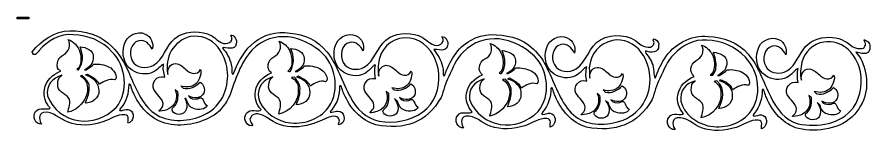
# Model space of a CAD drawing. Header units: centimetres. Extents: x -14.2 to 14.3, y 1 to 4.9.
import ezdxf

# ---------------------------------------------------------------- set-up
doc = ezdxf.new("R2010")
doc.units = ezdxf.units.CM
doc.header["$MEASUREMENT"] = 0
doc.header["$XCLIPFRAME"] = 0
doc.layers.add('Layer 1', color=7, linetype='Continuous')
picture_1 = doc.add_image_def('image1.jpg', size_in_pixel=(2057, 309))

msp = doc.modelspace()

# ---------------------------------------------------------------- linework, layer by layer
at = {"layer": 'Layer 1', "color": 7}
msp.add_open_spline([(-12.41621, 4.42621), (-12.91507, 4.4183), (-13.36532, 4.10496), (-13.66503, 3.72299), (-13.66503, 3.72299), (-13.61822, 3.54568), (-13.51167, 3.65125), (-13.44032, 3.76664), (-13.44032, 3.76664), (-13.15808, 4.09076), (-12.74209, 4.34076), (-12.2982, 4.29204), (-12.2982, 4.29204), (-11.81612, 4.28168), (-11.33288, 4.08688), (-11.00896, 3.7238), (-11.00896, 3.7238), (-10.53824, 3.24421), (-10.43121, 2.39464), (-10.86993, 1.86067), (-10.86993, 1.86067), (-11.57652, 1.13873), (-12.7823, 1.29193), (-13.15823, 2.25431), (-13.15823, 2.25431), (-13.20873, 2.59958), (-12.99403, 2.86034), (-12.67952, 2.93733), (-12.67952, 2.93733), (-12.78165, 2.87462), (-12.82209, 2.76634), (-12.81228, 2.63745), (-12.81228, 2.63745), (-12.84121, 2.39686), (-12.57055, 2.33921), (-12.45258, 2.18722), (-12.45258, 2.18722), (-12.36406, 2.03495), (-12.45689, 1.83794), (-12.47845, 1.70144), (-12.47845, 1.70144), (-11.95444, 1.8054), (-11.53737, 2.56819), (-12.0549, 2.92116), (-12.0549, 2.92116), (-12.03698, 2.92292), (-12.01876, 2.92503), (-12.00074, 2.92763), (-12.00074, 2.92763), (-11.88361, 2.83007), (-11.72626, 2.65818), (-11.77038, 2.49195), (-11.77038, 2.49195), (-11.75773, 2.32363), (-11.8569, 2.14218), (-11.89001, 2.00697), (-11.89001, 2.00697), (-11.67389, 2.01689), (-11.42796, 2.17553), (-11.44383, 2.41678), (-11.44383, 2.41678), (-11.44365, 2.67291), (-11.64011, 2.88768), (-11.88758, 2.94864), (-11.88758, 2.94864), (-11.86711, 2.95336), (-11.84712, 2.95866), (-11.82777, 2.964), (-11.82777, 2.964), (-11.68484, 2.88468), (-11.49481, 2.79777), (-11.42362, 2.63745), (-11.42362, 2.63745), (-11.27724, 2.739), (-11.09997, 2.83772), (-10.91601, 2.78213), (-10.91601, 2.78213), (-10.78177, 2.8712), (-10.96152, 3.15983), (-11.10353, 3.21215), (-11.10353, 3.21215), (-11.25906, 3.29354), (-11.43856, 3.3269), (-11.61276, 3.30591), (-11.61276, 3.30591), (-11.6786, 3.23877), (-11.77427, 3.17575), (-11.86576, 3.11758), (-11.86576, 3.11758), (-11.88367, 3.11806), (-11.90293, 3.11876), (-11.92153, 3.11919), (-11.92153, 3.11919), (-11.75335, 3.20697), (-11.60892, 3.36927), (-11.62893, 3.55406), (-11.62893, 3.55406), (-11.62781, 3.77905), (-11.87557, 3.8742), (-12.06298, 3.89274), (-12.06298, 3.89274), (-11.97808, 3.60096), (-11.93327, 3.36783), (-12.12765, 3.12566), (-12.12765, 3.12566), (-12.14373, 3.12649), (-12.15986, 3.12782), (-12.17534, 3.12889), (-12.17534, 3.12889), (-11.99079, 3.26493), (-12.03781, 3.52979), (-12.0743, 3.72299), (-12.0743, 3.72299), (-12.13422, 3.90809), (-12.27647, 4.06924), (-12.46309, 4.13199), (-12.46309, 4.13199), (-12.36915, 3.95387), (-12.43454, 3.71647), (-12.62879, 3.62681), (-12.62879, 3.62681), (-12.8088, 3.54371), (-12.95203, 3.16577), (-12.71347, 3.08363), (-12.71347, 3.08363), (-12.99358, 2.96569), (-13.19761, 2.77513), (-13.26007, 2.46447), (-13.26007, 2.46447), (-13.29971, 2.24435), (-13.22494, 2.00728), (-13.0677, 1.84855), (-13.0677, 1.84855), (-13.12646, 1.75106), (-13.44998, 1.90233), (-13.55268, 1.72649), (-13.55268, 1.72649), (-13.68526, 1.56868), (-13.56565, 1.28696), (-13.34656, 1.30456), (-13.34656, 1.30456), (-13.43117, 1.38898), (-13.48848, 1.65939), (-13.28594, 1.69901), (-13.28594, 1.69901), (-12.96845, 1.74284), (-12.74864, 1.46534), (-12.47117, 1.36761), (-12.47117, 1.36761), (-12.10246, 1.22943), (-11.68351, 1.25694), (-11.3145, 1.38054), (-11.3145, 1.38054), (-11.06561, 1.45074), (-10.84696, 1.64728), (-10.57733, 1.62222), (-10.57733, 1.62222), (-10.40032, 1.61749), (-10.48585, 1.38572), (-10.47225, 1.33608), (-10.47225, 1.33608), (-10.27604, 1.37934), (-10.23562, 1.69847), (-10.41809, 1.78065), (-10.41809, 1.78065), (-10.51604, 1.85475), (-10.8783, 1.64848), (-10.71312, 1.84612), (-10.71312, 1.84612), (-10.52953, 2.06087), (-10.44462, 2.34536), (-10.44962, 2.62532), (-10.44962, 2.62532), (-10.38716, 2.74713), (-10.35225, 2.43244), (-10.30331, 2.3796), (-10.30331, 2.3796), (-10.11131, 1.90814), (-9.74251, 1.48142), (-9.23959, 1.33851), (-9.23959, 1.33851), (-8.68693, 1.18884), (-8.08069, 1.31559), (-7.59713, 1.6101), (-7.59713, 1.6101), (-7.36385, 1.76755), (-7.20769, 2.01571), (-7.0782, 2.25997), (-7.0782, 2.25997), (-6.89544, 2.79322), (-6.7192, 3.35967), (-6.33456, 3.78523), (-6.33456, 3.78523), (-5.63161, 4.49157), (-4.63156, 4.28603), (-3.95978, 3.64944), (-3.95978, 3.64944), (-3.49696, 3.16292), (-3.4016, 2.31062), (-3.85228, 1.7855), (-3.85228, 1.7855), (-4.18411, 1.40419), (-4.742, 1.27246), (-5.22477, 1.37731), (-5.22477, 1.37731), (-5.62977, 1.48162), (-6.02579, 1.77309), (-6.12441, 2.19692), (-6.12441, 2.19692), (-6.17449, 2.54149), (-5.95929, 2.80443), (-5.64489, 2.88155), (-5.64489, 2.88155), (-5.73618, 2.82668), (-5.77136, 2.7348), (-5.77603, 2.62128), (-5.77603, 2.62128), (-5.82776, 2.38116), (-5.58504, 2.28489), (-5.43978, 2.15893), (-5.43978, 2.15893), (-5.31872, 2.00924), (-5.42112, 1.78816), (-5.44463, 1.64405), (-5.44463, 1.64405), (-5.0677, 1.71284), (-4.75898, 2.07749), (-4.79314, 2.4669), (-4.79314, 2.4669), (-4.77721, 2.64549), (-4.88055, 2.78484), (-5.0235, 2.86377), (-5.0235, 2.86377), (-4.99033, 2.86697), (-4.9572, 2.87239), (-4.92408, 2.87832), (-4.92408, 2.87832), (-4.83608, 2.77605), (-4.69937, 2.60546), (-4.73737, 2.43456), (-4.73737, 2.43456), (-4.72468, 2.26647), (-4.82172, 2.08487), (-4.85618, 1.95039), (-4.85618, 1.95039), (-4.64058, 1.96068), (-4.39319, 2.11683), (-4.41, 2.35858), (-4.41, 2.35858), (-4.40354, 2.64116), (-4.60387, 2.81204), (-4.85376, 2.89206), (-4.85376, 2.89206), (-4.83383, 2.89667), (-4.81443, 2.90222), (-4.79556, 2.90742), (-4.79556, 2.90742), (-4.65053, 2.82869), (-4.46395, 2.74025), (-4.3906, 2.58006), (-4.3906, 2.58006), (-4.24351, 2.68009), (-4.06712, 2.78054), (-3.88299, 2.72474), (-3.88299, 2.72474), (-3.74799, 2.81379), (-3.92674, 3.10249), (-4.0689, 3.15476), (-4.0689, 3.15476), (-4.22513, 3.23651), (-4.40486, 3.27014), (-4.57975, 3.24933), (-4.57975, 3.24933), (-4.6455, 3.18228), (-4.74137, 3.11911), (-4.83274, 3.061), (-4.83274, 3.061), (-4.85403, 3.06157), (-4.87681, 3.06209), (-4.89903, 3.06261), (-4.89903, 3.06261), (-4.72242, 3.13953), (-4.57245, 3.29421), (-4.5951, 3.49667), (-4.5951, 3.49667), (-4.59347, 3.72358), (-4.84838, 3.8206), (-5.03724, 3.83535), (-5.03724, 3.83535), (-4.93727, 3.56109), (-4.91369, 3.31723), (-5.0623, 3.06827), (-5.0623, 3.06827), (-5.0884, 3.06939), (-5.11435, 3.06982), (-5.13909, 3.0715), (-5.13909, 3.0715), (-4.93767, 3.23578), (-5.00136, 3.54773), (-5.07928, 3.75937), (-5.07928, 3.75937), (-5.15114, 3.90326), (-5.27645, 4.02659), (-5.4325, 4.07379), (-5.4325, 4.07379), (-5.32283, 3.87993), (-5.41698, 3.64743), (-5.61437, 3.55648), (-5.61437, 3.55648), (-5.80436, 3.46472), (-5.88181, 3.13333), (-5.69016, 3.02543), (-5.69016, 3.02543), (-5.68861, 3.02499), (-5.68686, 3.02506), (-5.68531, 3.02462), (-5.68531, 3.02462), (-5.96387, 2.90672), (-6.16378, 2.71499), (-6.22544, 2.40627), (-6.22544, 2.40627), (-6.26505, 2.18634), (-6.19165, 1.94988), (-6.03469, 1.79116), (-6.03469, 1.79116), (-6.09435, 1.69308), (-6.41575, 1.84627), (-6.51805, 1.6691), (-6.51805, 1.6691), (-6.64124, 1.52357), (-6.55076, 1.25586), (-6.34669, 1.2496), (-6.34669, 1.2496), (-6.24743, 1.25496), (-6.48097, 1.42742), (-6.38145, 1.52684), (-6.38145, 1.52684), (-6.2885, 1.73188), (-6.00201, 1.63364), (-5.85686, 1.54382), (-5.85686, 1.54382), (-5.25937, 1.05972), (-4.56269, 1.1655), (-3.89269, 1.48885), (-3.89269, 1.48885), (-3.74885, 1.56746), (-3.43646, 1.65326), (-3.41741, 1.40883), (-3.41741, 1.40883), (-3.45067, 1.32438), (-3.48317, 1.22393), (-3.36487, 1.31669), (-3.36487, 1.31669), (-3.19842, 1.41635), (-3.25015, 1.76107), (-3.47318, 1.737), (-3.47318, 1.737), (-3.56351, 1.74444), (-3.8381, 1.62168), (-3.6793, 1.78873), (-3.6793, 1.78873), (-3.49508, 2.00341), (-3.4094, 2.28838), (-3.41499, 2.56874), (-3.41499, 2.56874), (-3.35325, 2.68884), (-3.31805, 2.37489), (-3.26949, 2.32221), (-3.26949, 2.32221), (-3.07749, 1.85075), (-2.70949, 1.42484), (-2.20658, 1.28193), (-2.20658, 1.28193), (-1.24892, 1.10051), (-0.50678, 1.35135), (-0.03225, 2.19935), (-0.03225, 2.19935), (0.05673, 2.43004), (0.10482, 2.67599), (0.22398, 2.89529), (0.22398, 2.89529), (0.36146, 3.18115), (0.46793, 3.49471), (0.70734, 3.71491), (0.70734, 3.71491), (1.4106, 4.42221), (2.41014, 4.21626), (3.08293, 3.57992), (3.08293, 3.57992), (3.54048, 3.09855), (3.63953, 2.26069), (3.20579, 1.73296), (3.20579, 1.73296), (2.4994, 1.01085), (1.29229, 1.16424), (0.9175, 2.12741), (0.9175, 2.12741), (0.86817, 2.48554), (1.08523, 2.72838), (1.40671, 2.81527), (1.40671, 2.81527), (1.29945, 2.75352), (1.2543, 2.64256), (1.26426, 2.50974), (1.26426, 2.50974), (1.23575, 2.26954), (1.50531, 2.21147), (1.62395, 2.06032), (1.62395, 2.06032), (1.7126, 1.90765), (1.61865, 1.71079), (1.59728, 1.57372), (1.59728, 1.57372), (2.12433, 1.67845), (2.53939, 2.44864), (2.01355, 2.79668), (2.01355, 2.79668), (2.04615, 2.79968), (2.07952, 2.80394), (2.11216, 2.80961), (2.11216, 2.80961), (2.22316, 2.70072), (2.33149, 2.53876), (2.30535, 2.36424), (2.30535, 2.36424), (2.318, 2.1961), (2.2195, 2.01512), (2.18653, 1.88007), (2.18653, 1.88007), (2.40232, 1.89011), (2.64797, 2.0469), (2.6319, 2.28826), (2.6319, 2.28826), (2.65471, 2.52644), (2.47452, 2.72806), (2.25847, 2.79911), (2.25847, 2.79911), (2.23394, 2.80774), (2.2085, 2.81643), (2.18329, 2.82416), (2.18329, 2.82416), (2.2051, 2.82911), (2.22577, 2.83466), (2.24634, 2.84033), (2.24634, 2.84033), (2.38792, 2.7629), (2.58723, 2.6728), (2.6513, 2.50974), (2.6513, 2.50974), (2.79798, 2.61124), (2.97539, 2.71073), (3.15972, 2.65523), (3.15972, 2.65523), (3.29395, 2.74429), (3.11501, 3.03292), (2.973, 3.08524), (2.973, 3.08524), (2.81704, 3.1648), (2.63724, 3.20191), (2.46297, 3.18224), (2.46297, 3.18224), (2.39727, 3.11524), (2.30128, 3.05198), (2.20997, 2.99391), (2.20997, 2.99391), (2.19076, 2.99442), (2.17015, 2.99506), (2.15015, 2.99552), (2.15015, 2.99552), (2.32355, 3.07378), (2.46917, 3.2265), (2.4468, 3.42635), (2.4468, 3.42635), (2.44843, 3.65326), (2.19353, 3.75028), (2.00466, 3.76502), (2.00466, 3.76502), (2.11022, 3.49152), (2.15328, 3.24049), (1.98122, 3.00118), (1.98122, 3.00118), (1.95608, 3.00225), (1.93077, 3.00282), (1.90686, 3.00441), (1.90686, 3.00441), (1.94232, 3.032), (1.97241, 3.06707), (1.99496, 3.11192), (1.99496, 3.11192), (2.06197, 3.29482), (2.04408, 3.51255), (1.96344, 3.68904), (1.96344, 3.68904), (1.89128, 3.83309), (1.76576, 3.95697), (1.6094, 4.00428), (1.6094, 4.00428), (1.71877, 3.81076), (1.62537, 3.57735), (1.42834, 3.48616), (1.42834, 3.48616), (1.23761, 3.39511), (1.15926, 3.06332), (1.35175, 2.95592), (1.35175, 2.95592), (1.35224, 2.95578), (1.35287, 2.95606), (1.35336, 2.95592), (1.35336, 2.95592), (1.07694, 2.83495), (0.87775, 2.64581), (0.81646, 2.33676), (0.81646, 2.33676), (0.77699, 2.11687), (0.85042, 1.87914), (1.00803, 1.72084), (1.00803, 1.72084), (0.94897, 1.62271), (0.62616, 1.77606), (0.52386, 1.59878), (0.52386, 1.59878), (0.39112, 1.4412), (0.51053, 1.16002), (0.72916, 1.17766), (0.72916, 1.17766), (0.64399, 1.26142), (0.58771, 1.53117), (0.78979, 1.57049), (0.78979, 1.57049), (1.10696, 1.61404), (1.32826, 1.33879), (1.60536, 1.24071), (1.60536, 1.24071), (1.97404, 1.10263), (2.39208, 1.12989), (2.76123, 1.25283), (2.76123, 1.25283), (3.01036, 1.32271), (3.22843, 1.52007), (3.4984, 1.49451), (3.4984, 1.49451), (3.67566, 1.48977), (3.59059, 1.25783), (3.60428, 1.20837), (3.60428, 1.20837), (3.80027, 1.25256), (3.84083, 1.57163), (3.65763, 1.65375), (3.65763, 1.65375), (3.55967, 1.72845), (3.19821, 1.521), (3.36341, 1.71841), (3.36341, 1.71841), (3.54701, 1.93316), (3.63191, 2.21765), (3.62692, 2.49761), (3.62692, 2.49761), (3.68904, 2.61946), (3.72313, 2.30516), (3.77241, 2.2527), (3.77241, 2.2527), (3.96524, 1.78157), (4.31776, 1.34686), (4.82091, 1.204), (4.82091, 1.204), (5.7771, 1.02314), (6.5349, 1.28951), (7.0048, 2.13388), (7.0048, 2.13388), (7.09415, 2.36421), (7.14209, 2.61067), (7.26103, 2.82982), (7.26103, 2.82982), (7.39642, 3.11327), (7.50305, 3.42097), (7.73712, 3.64135), (7.73712, 3.64135), (8.01449, 3.93704), (8.40941, 4.15634), (8.8259, 4.11017), (8.8259, 4.11017), (9.30751, 4.09842), (9.79097, 3.90434), (10.11514, 3.54193), (10.11514, 3.54193), (10.58604, 3.06232), (10.69204, 2.21208), (10.25336, 1.678), (10.25336, 1.678), (9.92414, 1.28335), (9.35562, 1.1454), (8.86551, 1.25202), (8.86551, 1.25202), (8.46069, 1.35722), (8.06428, 1.64869), (7.96506, 2.07245), (7.96506, 2.07245), (7.91459, 2.41705), (8.12667, 2.67269), (8.43892, 2.75142), (8.43892, 2.75142), (8.33981, 2.68816), (8.30235, 2.5812), (8.31182, 2.45477), (8.31182, 2.45477), (8.28315, 2.2144), (8.55367, 2.1573), (8.67151, 2.00536), (8.67151, 2.00536), (8.76016, 1.85269), (8.66621, 1.65583), (8.64484, 1.51876), (8.64484, 1.51876), (9.02132, 1.58787), (9.33086, 1.95237), (9.29714, 2.34161), (9.29714, 2.34161), (9.31296, 2.51796), (9.21321, 2.65654), (9.07324, 2.73606), (9.07324, 2.73606), (9.10392, 2.73922), (9.13481, 2.74353), (9.16538, 2.74899), (9.16538, 2.74899), (9.47821, 2.46668), (9.3618, 2.1409), (9.23409, 1.8243), (9.23409, 1.8243), (9.44973, 1.83574), (9.69557, 1.99232), (9.67946, 2.23411), (9.67946, 2.23411), (9.70228, 2.47228), (9.52209, 2.6731), (9.30603, 2.74414), (9.30603, 2.74414), (9.28545, 2.75139), (9.26404, 2.75916), (9.24298, 2.76597), (9.24298, 2.76597), (9.25996, 2.76998), (9.27692, 2.77365), (9.2931, 2.77809), (9.2931, 2.77809), (9.42357, 2.74095), (9.63295, 2.6296), (9.69967, 2.45477), (9.69967, 2.45477), (9.84616, 2.55605), (10.02316, 2.65584), (10.20728, 2.60027), (10.20728, 2.60027), (10.34154, 2.6892), (10.16203, 2.97774), (10.02057, 3.03028), (10.02057, 3.03028), (9.86212, 3.11658), (9.68421, 3.14049), (9.50972, 3.12081), (9.50972, 3.12081), (9.43424, 3.04695), (9.34526, 2.98932), (9.25672, 2.93248), (9.25672, 2.93248), (9.23285, 2.93312), (9.20737, 2.93351), (9.18236, 2.93409), (9.18236, 2.93409), (9.36233, 3.01017), (9.5174, 3.16569), (9.49436, 3.37138), (9.49436, 3.37138), (9.49599, 3.5983), (9.24109, 3.69531), (9.05222, 3.71006), (9.05222, 3.71006), (9.09815, 3.55035), (9.16149, 3.36832), (9.13224, 3.19194), (9.13224, 3.19194), (9.15166, 3.11015), (9.05766, 3.00401), (9.02555, 2.93975), (9.02555, 2.93975), (8.99886, 2.94091), (8.97239, 2.94204), (8.94714, 2.94379), (8.94714, 2.94379), (8.9858, 2.97212), (9.01843, 3.00984), (9.04252, 3.05776), (9.04252, 3.05776), (9.10953, 3.24066), (9.09164, 3.45758), (9.011, 3.63408), (9.011, 3.63408), (8.93884, 3.77812), (8.81333, 3.90201), (8.65696, 3.94932), (8.65696, 3.94932), (8.76784, 3.75598), (8.67195, 3.52282), (8.47591, 3.4312), (8.47591, 3.4312), (8.26651, 3.28422), (8.2338, 3.06158), (8.40982, 2.89772), (8.40982, 2.89772), (8.12939, 2.78175), (7.92622, 2.59218), (7.86402, 2.2818), (7.86402, 2.2818), (7.82545, 2.0621), (7.89803, 1.82422), (8.05559, 1.66587), (8.05559, 1.66587), (7.99653, 1.56775), (7.67372, 1.72109), (7.57142, 1.54382), (7.57142, 1.54382), (7.43868, 1.38623), (7.55809, 1.10505), (7.77673, 1.12269), (7.77673, 1.12269), (7.69307, 1.20708), (7.63521, 1.47679), (7.83735, 1.51634), (7.83735, 1.51634), (8.15452, 1.55989), (8.37582, 1.28382), (8.65292, 1.18574), (8.65292, 1.18574), (9.0216, 1.04766), (9.43964, 1.07493), (9.80879, 1.19787), (9.80879, 1.19787), (10.05792, 1.26768), (10.27615, 1.46553), (10.54596, 1.44036), (10.54596, 1.44036), (10.72322, 1.43552), (10.63817, 1.2032), (10.65185, 1.15341), (10.65185, 1.15341), (10.84807, 1.19685), (10.88854, 1.51648), (10.706, 1.59878), (10.706, 1.59878), (10.60798, 1.67339), (10.2458, 1.46673), (10.41097, 1.66425), (10.41097, 1.66425), (10.59457, 1.879), (10.67947, 2.16349), (10.67448, 2.44346), (10.67448, 2.44346), (10.73702, 2.56542), (10.77211, 2.25056), (10.82078, 2.19773), (10.82078, 2.19773), (11.01242, 1.72593), (11.38068, 1.29882), (11.8837, 1.15583), (11.8837, 1.15583), (12.51899, 1.02237), (13.30772, 1.13147), (13.7638, 1.6392), (13.7638, 1.6392), (14.17071, 2.11411), (14.24895, 2.64899), (14.06529, 3.23882), (14.06529, 3.23882), (14.01303, 3.40667), (13.93591, 3.56911), (13.80017, 3.70602), (13.80017, 3.70602), (13.80572, 3.71161), (13.85193, 3.70385), (13.9101, 3.68743), (13.9101, 3.68743), (14.1488, 3.62006), (14.27, 3.68564), (14.2698, 3.88304), (14.2698, 3.88304), (14.26971, 3.96762), (14.25295, 4.01456), (14.20756, 4.05682), (14.20756, 4.05682), (14.17212, 4.08982), (14.09405, 4.13096), (14.08146, 4.1231), (14.08146, 4.1231), (14.07699, 4.12031), (14.08237, 4.09993), (14.09359, 4.07784), (14.09359, 4.07784), (14.12854, 4.00902), (14.13056, 3.96599), (14.10329, 3.91133), (14.10329, 3.91133), (14.07045, 3.84551), (14.0357, 3.82946), (13.92708, 3.8305), (13.92708, 3.8305), (13.84826, 3.83125), (13.79644, 3.84509), (13.67812, 3.89678), (13.67812, 3.89678), (13.47478, 4.09539), (13.19962, 4.21492), (12.91347, 4.20878), (12.91347, 4.20878), (12.57915, 4.21962), (12.22623, 4.08628), (12.04374, 3.79332), (12.04374, 3.79332), (11.85063, 3.53233), (11.74148, 3.16247), (11.40599, 3.04645), (11.40599, 3.04645), (11.18927, 2.97428), (10.90091, 3.01661), (10.79411, 3.24367), (10.79411, 3.24367), (10.66919, 3.46828), (10.73154, 3.84263), (11.00992, 3.91213), (11.00992, 3.91213), (11.22132, 3.96389), (11.38135, 3.78481), (11.46176, 3.626), (11.46176, 3.626), (11.51682, 3.82582), (11.41924, 4.05045), (11.22574, 4.13361), (11.22574, 4.13361), (10.94667, 4.26926), (10.59318, 4.06962), (10.52656, 3.77472), (10.52656, 3.77472), (10.43057, 3.47451), (10.51351, 3.10643), (10.78603, 2.92601), (10.78603, 2.92601), (10.9883, 2.78398), (11.27667, 2.75635), (11.49814, 2.86781), (11.49814, 2.86781), (11.64245, 2.93205), (11.76036, 3.1225), (11.87157, 3.17012), (11.87157, 3.17012), (11.87161, 3.16988), (11.87154, 3.16955), (11.87157, 3.16931), (11.87157, 3.16931), (11.8411, 3.01233), (11.84018, 2.85119), (11.874, 2.69564), (11.874, 2.69564), (11.84022, 2.70356), (11.80503, 2.70678), (11.77215, 2.70615), (11.77215, 2.70615), (11.52828, 2.717), (11.39765, 2.38402), (11.56199, 2.2139), (11.56199, 2.2139), (11.66052, 2.06819), (11.85614, 1.93967), (11.81499, 1.74023), (11.81499, 1.74023), (11.81066, 1.64177), (11.5534, 1.51822), (11.78832, 1.56888), (11.78832, 1.56888), (12.0091, 1.58963), (12.22492, 1.73748), (12.26198, 1.96656), (12.26198, 1.96656), (12.27849, 2.06976), (12.26464, 2.17167), (12.23046, 2.26725), (12.23046, 2.26725), (12.25796, 2.24677), (12.28677, 2.22321), (12.31613, 2.19854), (12.31613, 2.19854), (12.32978, 2.03119), (12.32135, 1.84081), (12.19247, 1.71114), (12.19247, 1.71114), (11.98575, 1.5785), (12.27063, 1.40637), (12.41556, 1.45571), (12.41556, 1.45571), (12.64481, 1.48199), (12.66411, 1.76852), (12.56671, 1.92938), (12.56671, 1.92938), (12.54879, 1.96309), (12.52845, 1.99712), (12.50689, 2.03041), (12.50689, 2.03041), (12.53947, 2.00119), (12.5711, 1.97314), (12.59904, 1.94958), (12.59904, 1.94958), (12.64853, 1.82004), (12.69074, 1.68581), (12.84314, 1.6489), (12.84314, 1.6489), (12.98174, 1.58322), (13.24744, 1.61097), (13.29095, 1.74832), (13.29095, 1.74832), (13.12994, 1.80206), (13.19139, 2.11181), (12.98217, 1.96979), (12.98217, 1.96979), (12.88101, 1.94741), (12.78657, 1.97528), (12.69604, 2.01586), (12.69604, 2.01586), (12.6876, 2.03349), (12.67837, 2.05159), (12.66775, 2.07083), (12.66775, 2.07083), (12.83171, 1.9718), (13.08809, 1.96749), (13.17778, 2.16136), (13.17778, 2.16136), (13.23175, 2.29237), (13.17994, 2.46083), (13.0525, 2.52752), (13.0525, 2.52752), (12.9089, 2.37342), (12.70813, 2.27099), (12.49235, 2.32383), (12.49235, 2.32383), (12.48952, 2.32443), (12.48773, 2.32412), (12.48507, 2.32463), (12.48507, 2.32463), (12.4596, 2.35187), (12.43341, 2.37674), (12.40666, 2.39819), (12.40666, 2.39819), (12.58599, 2.34152), (12.78141, 2.35207), (12.92721, 2.48225), (12.92721, 2.48225), (13.03238, 2.58881), (13.12532, 2.86886), (13.06624, 2.94622), (13.06624, 2.94622), (12.96366, 2.74463), (12.70528, 2.80846), (12.58368, 2.9543), (12.58368, 2.9543), (12.48399, 3.03634), (12.37967, 3.1378), (12.2442, 3.1491), (12.2442, 3.1491), (12.04509, 3.14945), (11.95186, 2.95257), (11.98231, 2.7789), (11.98231, 2.7789), (11.93632, 2.97534), (11.95714, 3.17918), (12.00413, 3.373), (12.00413, 3.373), (12.08727, 3.7157), (12.37409, 4.00359), (12.72918, 4.05035), (12.72918, 4.05035), (13.34839, 4.11473), (13.72028, 3.73711), (13.91253, 3.21619), (13.91253, 3.21619), (14.05107, 2.80339), (13.97788, 2.23442), (13.71934, 1.85905), (13.71934, 1.85905), (13.28242, 1.29214), (12.53956, 1.18902), (11.87561, 1.31749), (11.87561, 1.31749), (11.43753, 1.44053), (11.14583, 1.82581), (10.96143, 2.22036), (10.96143, 2.22036), (10.7164, 2.6992), (10.56225, 3.23687), (10.20405, 3.64944), (10.20405, 3.64944), (9.88014, 4.04117), (9.37094, 4.21847), (8.87521, 4.23869), (8.87521, 4.23869), (8.30021, 4.28819), (7.71737, 3.98245), (7.41703, 3.49182), (7.41703, 3.49182), (7.28211, 3.291), (7.19719, 3.0635), (7.1123, 2.83952), (7.1123, 2.83952), (7.03597, 2.94506), (7.09322, 3.19858), (6.99914, 3.3439), (6.99914, 3.3439), (6.98368, 3.49224), (6.73907, 3.67449), (6.78818, 3.75371), (6.78818, 3.75371), (6.95197, 3.68107), (7.24905, 3.68083), (7.22304, 3.93234), (7.22304, 3.93234), (7.2746, 4.08888), (6.9359, 4.28876), (7.07512, 4.03823), (7.07512, 4.03823), (7.06032, 3.79581), (6.71682, 3.86728), (6.59661, 3.98165), (6.59661, 3.98165), (6.25179, 4.30918), (5.69347, 4.34903), (5.28393, 4.12553), (5.28393, 4.12553), (4.89736, 3.90568), (4.83775, 3.39489), (4.47402, 3.15395), (4.47402, 3.15395), (4.24449, 3.01645), (3.876, 3.03136), (3.74574, 3.29783), (3.74574, 3.29783), (3.61995, 3.52241), (3.6827, 3.89719), (3.96155, 3.96629), (3.96155, 3.96629), (4.17263, 4.01767), (4.3341, 3.84056), (4.4142, 3.68096), (4.4142, 3.68096), (4.46928, 3.88066), (4.37148, 4.10547), (4.17818, 4.18857), (4.17818, 4.18857), (3.89944, 4.32396), (3.54572, 4.12446), (3.479, 3.82969), (3.479, 3.82969), (3.38308, 3.52925), (3.46565, 3.16156), (3.73846, 2.98097), (3.73846, 2.98097), (3.94057, 2.839), (4.22845, 2.81136), (4.44977, 2.92278), (4.44977, 2.92278), (4.59434, 2.98677), (4.71218, 3.17649), (4.8232, 3.22427), (4.8232, 3.22427), (4.82324, 3.22403), (4.82317, 3.22371), (4.8232, 3.22346), (4.8232, 3.22346), (4.80426, 3.07006), (4.77803, 2.90002), (4.82967, 2.7498), (4.82967, 2.7498), (4.79496, 2.75835), (4.7585, 2.76096), (4.72459, 2.76031), (4.72459, 2.76031), (4.48065, 2.7712), (4.3502, 2.43913), (4.51443, 2.26886), (4.51443, 2.26886), (4.61237, 2.12287), (4.80841, 1.9946), (4.76662, 1.7952), (4.76662, 1.7952), (4.76077, 1.69701), (4.50555, 1.57282), (4.74075, 1.62303), (4.74075, 1.62303), (4.96155, 1.64377), (5.17735, 1.79244), (5.21442, 2.02152), (5.21442, 2.02152), (5.23153, 2.12848), (5.21582, 2.23333), (5.17885, 2.33191), (5.17885, 2.33191), (5.20742, 2.31085), (5.23711, 2.28652), (5.26777, 2.26078), (5.26777, 2.26078), (5.28223, 2.09169), (5.27566, 1.89766), (5.1449, 1.7661), (5.1449, 1.7661), (4.9374, 1.63325), (5.22274, 1.46126), (5.36799, 1.51068), (5.36799, 1.51068), (5.59625, 1.53729), (5.61626, 1.82372), (5.51915, 1.98434), (5.51915, 1.98434), (5.49826, 2.02364), (5.47473, 2.06314), (5.44882, 2.10154), (5.44882, 2.10154), (5.48349, 2.07038), (5.51768, 2.04029), (5.54744, 2.01506), (5.54744, 2.01506), (5.59891, 1.88239), (5.64015, 1.74256), (5.79558, 1.70386), (5.79558, 1.70386), (5.93434, 1.63794), (6.19982, 1.66571), (6.24338, 1.80328), (6.24338, 1.80328), (6.08216, 1.85688), (6.14409, 2.16749), (5.93461, 2.02476), (5.93461, 2.02476), (5.82216, 2.00957), (5.68139, 2.01547), (5.62503, 2.12337), (5.62503, 2.12337), (5.78902, 2.02671), (6.04137, 2.02417), (6.13022, 2.21632), (6.13022, 2.21632), (6.18419, 2.34733), (6.13238, 2.51579), (6.00493, 2.58248), (6.00493, 2.58248), (5.86136, 2.42831), (5.66044, 2.32649), (5.44478, 2.37879), (5.44478, 2.37879), (5.42146, 2.40425), (5.39736, 2.42748), (5.37284, 2.4483), (5.37284, 2.4483), (5.54838, 2.39648), (5.73757, 2.40955), (5.87965, 2.53641), (5.87965, 2.53641), (5.98461, 2.64286), (6.07874, 2.92441), (6.01868, 3.00118), (6.01868, 3.00118), (5.91589, 2.79981), (5.65779, 2.86336), (5.53612, 3.00926), (5.53612, 3.00926), (5.43083, 3.09478), (5.31844, 3.20829), (5.17239, 3.20406), (5.17239, 3.20406), (4.98911, 3.18526), (4.90758, 3.00449), (4.93394, 2.84114), (4.93394, 2.84114), (4.91084, 2.88956), (4.91424, 3.07217), (4.9105, 3.19032), (4.9105, 3.19032), (4.95435, 3.65508), (5.23084, 3.98235), (5.68161, 4.10532), (5.68161, 4.10532), (6.04716, 4.166), (6.43413, 4.00694), (6.6443, 3.70036), (6.6443, 3.70036), (7.03753, 3.17935), (7.02849, 2.40518), (6.64026, 1.88492), (6.64026, 1.88492), (6.42827, 1.62574), (6.13328, 1.44295), (5.8069, 1.36842), (5.8069, 1.36842), (5.29817, 1.23803), (4.6923, 1.28972), (4.30912, 1.68446), (4.30912, 1.68446), (3.91753, 2.09436), (3.76482, 2.65787), (3.51052, 3.15153), (3.51052, 3.15153), (3.29128, 3.64241), (2.88657, 4.07721), (2.35142, 4.21121), (2.35142, 4.21121), (1.89245, 4.33206), (1.37599, 4.35199), (0.95225, 4.10613), (0.95225, 4.10613), (0.50989, 3.86336), (0.24036, 3.39972), (0.09061, 2.93248), (0.09061, 2.93248), (-0.00406, 2.85988), (0.06054, 3.15335), (0.01624, 3.22831), (0.01624, 3.22831), (-0.02157, 3.4439), (-0.14203, 3.63035), (-0.27717, 3.79736), (-0.27717, 3.79736), (-0.18648, 3.8366), (0.15226, 3.67481), (0.18033, 3.92992), (0.18033, 3.92992), (0.23062, 4.05596), (0.10941, 4.25353), (-0.00154, 4.22252), (-0.00154, 4.22252), (0.15134, 3.99801), (-0.15004, 3.86987), (-0.32405, 3.97842), (-0.32405, 3.97842), (-0.4864, 4.05475), (-0.60677, 4.21157), (-0.7864, 4.26455), (-0.7864, 4.26455), (-1.14054, 4.3894), (-1.57433, 4.35712), (-1.87194, 4.11502), (-1.87194, 4.11502), (-2.17485, 3.86159), (-2.24631, 3.41122), (-2.5978, 3.20811), (-2.5978, 3.20811), (-2.82553, 3.09014), (-3.17255, 3.11197), (-3.29617, 3.36815), (-3.29617, 3.36815), (-3.42175, 3.59271), (-3.35968, 3.96801), (-3.08035, 4.03661), (-3.08035, 4.03661), (-2.8696, 4.08741), (-2.70715, 3.91071), (-2.6277, 3.75048), (-2.6277, 3.75048), (-2.57372, 3.95011), (-2.6699, 4.17512), (-2.86373, 4.25809), (-2.86373, 4.25809), (-3.15154, 4.39773), (-3.51135, 4.18217), (-3.57018, 3.87738), (-3.57018, 3.87738), (-3.65806, 3.57366), (-3.56303, 3.20912), (-3.28404, 3.03756), (-3.28404, 3.03756), (-3.0429, 2.88243), (-2.68832, 2.87661), (-2.47009, 3.07716), (-2.47009, 3.07716), (-2.39776, 3.11835), (-2.26197, 3.32021), (-2.22113, 3.28085), (-2.22113, 3.28085), (-2.24784, 3.12781), (-2.24828, 2.97195), (-2.21466, 2.82093), (-2.21466, 2.82093), (-2.24865, 2.82899), (-2.28501, 2.83127), (-2.31812, 2.83063), (-2.31812, 2.83063), (-2.56181, 2.84157), (-2.69349, 2.50849), (-2.52828, 2.33838), (-2.52828, 2.33838), (-2.42989, 2.19265), (-2.23358, 2.06495), (-2.27528, 1.86552), (-2.27528, 1.86552), (-2.28113, 1.76733), (-2.53635, 1.64315), (-2.30115, 1.69335), (-2.30115, 1.69335), (-1.92588, 1.7412), (-1.7531, 2.0567), (-1.86144, 2.39738), (-1.86144, 2.39738), (-1.83373, 2.37685), (-1.80459, 2.35355), (-1.77495, 2.32868), (-1.77495, 2.32868), (-1.75928, 2.16012), (-1.76773, 1.9672), (-1.89781, 1.83642), (-1.89781, 1.83642), (-2.10482, 1.70314), (-1.81937, 1.53071), (-1.67391, 1.58019), (-1.67391, 1.58019), (-1.44504, 1.60683), (-1.42646, 1.89325), (-1.52357, 2.05385), (-1.52357, 2.05385), (-1.54317, 2.09074), (-1.56505, 2.12838), (-1.58904, 2.16459), (-1.58904, 2.16459), (-1.55542, 2.13439), (-1.52253, 2.10496), (-1.49366, 2.08053), (-1.49366, 2.08053), (-1.44276, 1.94923), (-1.40113, 1.81155), (-1.24713, 1.77337), (-1.24713, 1.77337), (-1.10872, 1.70769), (-0.84181, 1.73509), (-0.79933, 1.8736), (-0.79933, 1.8736), (-0.95992, 1.9277), (-0.89803, 2.23764), (-1.10729, 2.09508), (-1.10729, 2.09508), (-1.22072, 2.07951), (-1.36139, 2.08675), (-1.4193, 2.1945), (-1.4193, 2.1945), (-1.2553, 2.09721), (-1.00063, 2.09354), (-0.91168, 2.28665), (-0.91168, 2.28665), (-0.85771, 2.41788), (-0.9092, 2.58691), (-1.03778, 2.6528), (-1.03778, 2.6528), (-1.18136, 2.49877), (-1.38242, 2.39655), (-1.59793, 2.44911), (-1.59793, 2.44911), (-1.59921, 2.44938), (-1.59992, 2.44967), (-1.60116, 2.44992), (-1.60116, 2.44992), (-1.62551, 2.4762), (-1.65075, 2.49994), (-1.67634, 2.52105), (-1.67634, 2.52105), (-1.49891, 2.4672), (-1.30632, 2.47909), (-1.16226, 2.60673), (-1.16226, 2.60673), (-1.0574, 2.71323), (-0.96392, 2.99437), (-1.02404, 3.0715), (-1.02404, 3.0715), (-1.12631, 2.86981), (-1.38435, 2.93315), (-1.50578, 3.07878), (-1.50578, 3.07878), (-1.61107, 3.16429), (-1.72347, 3.2778), (-1.86952, 3.27358), (-1.86952, 3.27358), (-2.05484, 3.25519), (-2.13648, 3.07139), (-2.10797, 2.90661), (-2.10797, 2.90661), (-2.13168, 2.95154), (-2.12789, 3.13201), (-2.13141, 3.25175), (-2.13141, 3.25175), (-2.10508, 3.44028), (-2.0661, 3.62631), (-1.95762, 3.78766), (-1.95762, 3.78766), (-1.71624, 4.18749), (-1.15, 4.29315), (-0.75164, 4.07784), (-0.75164, 4.07784), (-0.36483, 3.86928), (-0.14395, 3.4283), (-0.105, 3.00199), (-0.105, 3.00199), (-0.06899, 2.51985), (-0.2436, 1.99836), (-0.64818, 1.70952), (-0.64818, 1.70952), (-1.05806, 1.41365), (-1.59914, 1.31533), (-2.09261, 1.40964), (-2.09261, 1.40964), (-2.5268, 1.48809), (-2.86221, 1.82146), (-3.05529, 2.20339), (-3.05529, 2.20339), (-3.33118, 2.70423), (-3.48459, 3.27498), (-3.845, 3.72703), (-3.845, 3.72703), (-4.13759, 4.10056), (-4.59528, 4.30939), (-5.06149, 4.35104), (-5.06149, 4.35104), (-6.05136, 4.47171), (-6.62391, 3.87064), (-6.95534, 2.9931), (-6.95534, 2.9931), (-7.05066, 2.91886), (-6.98641, 3.21318), (-7.03051, 3.28813), (-7.03051, 3.28813), (-7.06871, 3.5034), (-7.18725, 3.69147), (-7.32311, 3.85798), (-7.32311, 3.85798), (-7.23324, 3.8976), (-6.89363, 3.73507), (-6.86562, 3.99054), (-6.86562, 3.99054), (-6.81498, 4.11677), (-6.93863, 4.31318), (-7.04829, 4.28234), (-7.04829, 4.28234), (-6.89714, 4.06467), (-7.18615, 3.93111), (-7.3603, 4.03419), (-7.3603, 4.03419), (-7.5196, 4.11228), (-7.63903, 4.26717), (-7.81699, 4.32033), (-7.81699, 4.32033), (-8.17177, 4.44653), (-8.60717, 4.41404), (-8.90576, 4.1716), (-8.90576, 4.1716), (-9.20838, 3.91806), (-9.28058, 3.46898), (-9.63162, 3.2655), (-9.63162, 3.2655), (-9.8596, 3.14711), (-10.20618, 3.17031), (-10.32999, 3.42635), (-10.32999, 3.42635), (-10.45483, 3.65073), (-10.39276, 4.02511), (-10.11417, 4.094), (-10.11417, 4.094), (-9.90318, 4.14516), (-9.74179, 3.96759), (-9.66153, 3.80867), (-9.66153, 3.80867), (-9.60647, 4.00849), (-9.70486, 4.23312), (-9.89836, 4.31628), (-9.89836, 4.31628), (-10.17742, 4.45193), (-10.53011, 4.2523), (-10.59673, 3.9574), (-10.59673, 3.9574), (-10.69278, 3.65698), (-10.60957, 3.28953), (-10.33726, 3.10869), (-10.33726, 3.10869), (-10.13514, 2.96644), (-9.84728, 2.93787), (-9.62596, 3.04968), (-9.62596, 3.04968), (-9.48201, 3.11422), (-9.39826, 3.25943), (-9.28677, 3.30633), (-9.28677, 3.30633), (-9.31277, 3.14556), (-9.28045, 3.03856), (-9.24768, 2.87832), (-9.24768, 2.87832), (-9.282, 2.8866), (-9.31848, 2.88946), (-9.35195, 2.88883), (-9.35195, 2.88883), (-9.5961, 2.89959), (-9.72626, 2.56613), (-9.5621, 2.39577), (-9.5621, 2.39577), (-9.46425, 2.24968), (-9.26769, 2.12242), (-9.30911, 1.92291), (-9.30911, 1.92291), (-9.31357, 1.82457), (-9.56991, 1.70063), (-9.33497, 1.75074), (-9.33497, 1.75074), (-9.11418, 1.77148), (-8.89919, 1.91935), (-8.86212, 2.14843), (-8.86212, 2.14843), (-8.84494, 2.25431), (-8.85998, 2.3583), (-8.89607, 2.45558), (-8.89607, 2.45558), (-8.86808, 2.43492), (-8.83876, 2.41121), (-8.80877, 2.38607), (-8.80877, 2.38607), (-8.79447, 2.21758), (-8.80047, 2.02468), (-8.93082, 1.89381), (-8.93082, 1.89381), (-9.13835, 1.76071), (-8.85349, 1.58798), (-8.70773, 1.63758), (-8.70773, 1.63758), (-8.44503, 1.72045), (-8.49463, 1.97321), (-8.57194, 2.17752), (-8.57194, 2.17752), (-8.55634, 2.16376), (-8.54176, 2.15001), (-8.52748, 2.13792), (-8.52748, 2.13792), (-8.47682, 2.0066), (-8.43461, 1.86902), (-8.28095, 1.83076), (-8.28095, 1.83076), (-8.14223, 1.76492), (-7.87541, 1.79284), (-7.83234, 1.93099), (-7.83234, 1.93099), (-7.99319, 1.98492), (-7.93285, 2.29412), (-8.14192, 2.15166), (-8.14192, 2.15166), (-8.25544, 2.13602), (-8.39507, 2.14297), (-8.45231, 2.25108), (-8.45231, 2.25108), (-8.28821, 2.15406), (-8.03457, 2.15151), (-7.94551, 2.34403), (-7.94551, 2.34403), (-7.89153, 2.47504), (-7.94334, 2.64351), (-8.07079, 2.71019), (-8.07079, 2.71019), (-8.21454, 2.55584), (-8.4158, 2.45377), (-8.63175, 2.5065), (-8.63175, 2.5065), (-8.63303, 2.50677), (-8.63374, 2.50706), (-8.63498, 2.50731), (-8.63498, 2.50731), (-8.65877, 2.53292), (-8.68358, 2.55614), (-8.70854, 2.57682), (-8.70854, 2.57682), (-8.53174, 2.52359), (-8.33957, 2.53692), (-8.19608, 2.66412), (-8.19608, 2.66412), (-8.09121, 2.77103), (-7.99813, 3.05023), (-8.05705, 3.12889), (-8.05705, 3.12889), (-8.15994, 2.92823), (-8.41859, 2.99073), (-8.54041, 3.13617), (-8.54041, 3.13617), (-8.64024, 3.2182), (-8.74352, 3.32022), (-8.87909, 3.33178), (-8.87909, 3.33178), (-9.0753, 3.33111), (-9.16901, 3.14051), (-9.1426, 2.96885), (-9.1426, 2.96885), (-9.26789, 3.53539), (-8.9605, 4.07858), (-8.39492, 4.23303), (-8.39492, 4.23303), (-8.05028, 4.28965), (-7.6783, 4.15487), (-7.47103, 3.8693), (-7.47103, 3.8693), (-7.12629, 3.44185), (-7.05695, 2.83107), (-7.26411, 2.32706), (-7.26411, 2.32706), (-7.3833, 2.01293), (-7.64299, 1.76365), (-7.93823, 1.61333), (-7.93823, 1.61333), (-8.4269, 1.39316), (-9.02932, 1.34635), (-9.50956, 1.61333), (-9.50956, 1.61333), (-9.97849, 1.88764), (-10.17282, 2.42382), (-10.38657, 2.89206), (-10.38657, 2.89206), (-10.7687, 3.85079), (-11.34058, 4.4353), (-12.41621, 4.42621)], degree=3, knots=[0, 0, 0, 0, 0.00246305, 0.00246305, 0.00246305, 0.00246305, 0.00492611, 0.00492611, 0.00492611, 0.00492611, 0.00738916, 0.00738916, 0.00738916, 0.00738916, 0.00985222, 0.00985222, 0.00985222, 0.00985222, 0.01231527, 0.01231527, 0.01231527, 0.01231527, 0.01477833, 0.01477833, 0.01477833, 0.01477833, 0.01724138, 0.01724138, 0.01724138, 0.01724138, 0.01970443, 0.01970443, 0.01970443, 0.01970443, 0.02216749, 0.02216749, 0.02216749, 0.02216749, 0.02463054, 0.02463054, 0.02463054, 0.02463054, 0.0270936, 0.0270936, 0.0270936, 0.0270936, 0.02955665, 0.02955665, 0.02955665, 0.02955665, 0.0320197, 0.0320197, 0.0320197, 0.0320197, 0.03448276, 0.03448276, 0.03448276, 0.03448276, 0.03694581, 0.03694581, 0.03694581, 0.03694581, 0.03940887, 0.03940887, 0.03940887, 0.03940887, 0.04187192, 0.04187192, 0.04187192, 0.04187192, 0.04433498, 0.04433498, 0.04433498, 0.04433498, 0.04679803, 0.04679803, 0.04679803, 0.04679803, 0.04926108, 0.04926108, 0.04926108, 0.04926108, 0.05172414, 0.05172414, 0.05172414, 0.05172414, 0.05418719, 0.05418719, 0.05418719, 0.05418719, 0.05665025, 0.05665025, 0.05665025, 0.05665025, 0.0591133, 0.0591133, 0.0591133, 0.0591133, 0.06157635, 0.06157635, 0.06157635, 0.06157635, 0.06403941, 0.06403941, 0.06403941, 0.06403941, 0.06650246, 0.06650246, 0.06650246, 0.06650246, 0.06896552, 0.06896552, 0.06896552, 0.06896552, 0.07142857, 0.07142857, 0.07142857, 0.07142857, 0.07389163, 0.07389163, 0.07389163, 0.07389163, 0.07635468, 0.07635468, 0.07635468, 0.07635468, 0.07881773, 0.07881773, 0.07881773, 0.07881773, 0.08128079, 0.08128079, 0.08128079, 0.08128079, 0.08374384, 0.08374384, 0.08374384, 0.08374384, 0.0862069, 0.0862069, 0.0862069, 0.0862069, 0.08866995, 0.08866995, 0.08866995, 0.08866995, 0.091133, 0.091133, 0.091133, 0.091133, 0.09359606, 0.09359606, 0.09359606, 0.09359606, 0.09605911, 0.09605911, 0.09605911, 0.09605911, 0.09852217, 0.09852217, 0.09852217, 0.09852217, 0.10098522, 0.10098522, 0.10098522, 0.10098522, 0.10344828, 0.10344828, 0.10344828, 0.10344828, 0.10591133, 0.10591133, 0.10591133, 0.10591133, 0.10837438, 0.10837438, 0.10837438, 0.10837438, 0.11083744, 0.11083744, 0.11083744, 0.11083744, 0.11330049, 0.11330049, 0.11330049, 0.11330049, 0.11576355, 0.11576355, 0.11576355, 0.11576355, 0.1182266, 0.1182266, 0.1182266, 0.1182266, 0.12068966, 0.12068966, 0.12068966, 0.12068966, 0.12315271, 0.12315271, 0.12315271, 0.12315271, 0.12561576, 0.12561576, 0.12561576, 0.12561576, 0.12807882, 0.12807882, 0.12807882, 0.12807882, 0.13054187, 0.13054187, 0.13054187, 0.13054187, 0.13300493, 0.13300493, 0.13300493, 0.13300493, 0.13546798, 0.13546798, 0.13546798, 0.13546798, 0.13793103, 0.13793103, 0.13793103, 0.13793103, 0.14039409, 0.14039409, 0.14039409, 0.14039409, 0.14285714, 0.14285714, 0.14285714, 0.14285714, 0.1453202, 0.1453202, 0.1453202, 0.1453202, 0.14778325, 0.14778325, 0.14778325, 0.14778325, 0.15024631, 0.15024631, 0.15024631, 0.15024631, 0.15270936, 0.15270936, 0.15270936, 0.15270936, 0.15517241, 0.15517241, 0.15517241, 0.15517241, 0.15763547, 0.15763547, 0.15763547, 0.15763547, 0.16009852, 0.16009852, 0.16009852, 0.16009852, 0.16256158, 0.16256158, 0.16256158, 0.16256158, 0.16502463, 0.16502463, 0.16502463, 0.16502463, 0.16748768, 0.16748768, 0.16748768, 0.16748768, 0.16995074, 0.16995074, 0.16995074, 0.16995074, 0.17241379, 0.17241379, 0.17241379, 0.17241379, 0.17487685, 0.17487685, 0.17487685, 0.17487685, 0.1773399, 0.1773399, 0.1773399, 0.1773399, 0.17980296, 0.17980296, 0.17980296, 0.17980296, 0.18226601, 0.18226601, 0.18226601, 0.18226601, 0.18472906, 0.18472906, 0.18472906, 0.18472906, 0.18719212, 0.18719212, 0.18719212, 0.18719212, 0.18965517, 0.18965517, 0.18965517, 0.18965517, 0.19211823, 0.19211823, 0.19211823, 0.19211823, 0.19458128, 0.19458128, 0.19458128, 0.19458128, 0.19704433, 0.19704433, 0.19704433, 0.19704433, 0.19950739, 0.19950739, 0.19950739, 0.19950739, 0.20197044, 0.20197044, 0.20197044, 0.20197044, 0.2044335, 0.2044335, 0.2044335, 0.2044335, 0.20689655, 0.20689655, 0.20689655, 0.20689655, 0.20935961, 0.20935961, 0.20935961, 0.20935961, 0.21182266, 0.21182266, 0.21182266, 0.21182266, 0.21428571, 0.21428571, 0.21428571, 0.21428571, 0.21674877, 0.21674877, 0.21674877, 0.21674877, 0.21921182, 0.21921182, 0.21921182, 0.21921182, 0.22167488, 0.22167488, 0.22167488, 0.22167488, 0.22413793, 0.22413793, 0.22413793, 0.22413793, 0.22660099, 0.22660099, 0.22660099, 0.22660099, 0.22906404, 0.22906404, 0.22906404, 0.22906404, 0.23152709, 0.23152709, 0.23152709, 0.23152709, 0.23399015, 0.23399015, 0.23399015, 0.23399015, 0.2364532, 0.2364532, 0.2364532, 0.2364532, 0.23891626, 0.23891626, 0.23891626, 0.23891626, 0.24137931, 0.24137931, 0.24137931, 0.24137931, 0.24384236, 0.24384236, 0.24384236, 0.24384236, 0.24630542, 0.24630542, 0.24630542, 0.24630542, 0.24876847, 0.24876847, 0.24876847, 0.24876847, 0.25123153, 0.25123153, 0.25123153, 0.25123153, 0.25369458, 0.25369458, 0.25369458, 0.25369458, 0.25615764, 0.25615764, 0.25615764, 0.25615764, 0.25862069, 0.25862069, 0.25862069, 0.25862069, 0.26108374, 0.26108374, 0.26108374, 0.26108374, 0.2635468, 0.2635468, 0.2635468, 0.2635468, 0.26600985, 0.26600985, 0.26600985, 0.26600985, 0.26847291, 0.26847291, 0.26847291, 0.26847291, 0.27093596, 0.27093596, 0.27093596, 0.27093596, 0.27339901, 0.27339901, 0.27339901, 0.27339901, 0.27586207, 0.27586207, 0.27586207, 0.27586207, 0.27832512, 0.27832512, 0.27832512, 0.27832512, 0.28078818, 0.28078818, 0.28078818, 0.28078818, 0.28325123, 0.28325123, 0.28325123, 0.28325123, 0.28571429, 0.28571429, 0.28571429, 0.28571429, 0.28817734, 0.28817734, 0.28817734, 0.28817734, 0.29064039, 0.29064039, 0.29064039, 0.29064039, 0.29310345, 0.29310345, 0.29310345, 0.29310345, 0.2955665, 0.2955665, 0.2955665, 0.2955665, 0.29802956, 0.29802956, 0.29802956, 0.29802956, 0.30049261, 0.30049261, 0.30049261, 0.30049261, 0.30295567, 0.30295567, 0.30295567, 0.30295567, 0.30541872, 0.30541872, 0.30541872, 0.30541872, 0.30788177, 0.30788177, 0.30788177, 0.30788177, 0.31034483, 0.31034483, 0.31034483, 0.31034483, 0.31280788, 0.31280788, 0.31280788, 0.31280788, 0.31527094, 0.31527094, 0.31527094, 0.31527094, 0.31773399, 0.31773399, 0.31773399, 0.31773399, 0.32019704, 0.32019704, 0.32019704, 0.32019704, 0.3226601, 0.3226601, 0.3226601, 0.3226601, 0.32512315, 0.32512315, 0.32512315, 0.32512315, 0.32758621, 0.32758621, 0.32758621, 0.32758621, 0.33004926, 0.33004926, 0.33004926, 0.33004926, 0.33251232, 0.33251232, 0.33251232, 0.33251232, 0.33497537, 0.33497537, 0.33497537, 0.33497537, 0.33743842, 0.33743842, 0.33743842, 0.33743842, 0.33990148, 0.33990148, 0.33990148, 0.33990148, 0.34236453, 0.34236453, 0.34236453, 0.34236453, 0.34482759, 0.34482759, 0.34482759, 0.34482759, 0.34729064, 0.34729064, 0.34729064, 0.34729064, 0.34975369, 0.34975369, 0.34975369, 0.34975369, 0.35221675, 0.35221675, 0.35221675, 0.35221675, 0.3546798, 0.3546798, 0.3546798, 0.3546798, 0.35714286, 0.35714286, 0.35714286, 0.35714286, 0.35960591, 0.35960591, 0.35960591, 0.35960591, 0.36206897, 0.36206897, 0.36206897, 0.36206897, 0.36453202, 0.36453202, 0.36453202, 0.36453202, 0.36699507, 0.36699507, 0.36699507, 0.36699507, 0.36945813, 0.36945813, 0.36945813, 0.36945813, 0.37192118, 0.37192118, 0.37192118, 0.37192118, 0.37438424, 0.37438424, 0.37438424, 0.37438424, 0.37684729, 0.37684729, 0.37684729, 0.37684729, 0.37931034, 0.37931034, 0.37931034, 0.37931034, 0.3817734, 0.3817734, 0.3817734, 0.3817734, 0.38423645, 0.38423645, 0.38423645, 0.38423645, 0.38669951, 0.38669951, 0.38669951, 0.38669951, 0.38916256, 0.38916256, 0.38916256, 0.38916256, 0.39162562, 0.39162562, 0.39162562, 0.39162562, 0.39408867, 0.39408867, 0.39408867, 0.39408867, 0.39655172, 0.39655172, 0.39655172, 0.39655172, 0.39901478, 0.39901478, 0.39901478, 0.39901478, 0.40147783, 0.40147783, 0.40147783, 0.40147783, 0.40394089, 0.40394089, 0.40394089, 0.40394089, 0.40640394, 0.40640394, 0.40640394, 0.40640394, 0.408867, 0.408867, 0.408867, 0.408867, 0.41133005, 0.41133005, 0.41133005, 0.41133005, 0.4137931, 0.4137931, 0.4137931, 0.4137931, 0.41625616, 0.41625616, 0.41625616, 0.41625616, 0.41871921, 0.41871921, 0.41871921, 0.41871921, 0.42118227, 0.42118227, 0.42118227, 0.42118227, 0.42364532, 0.42364532, 0.42364532, 0.42364532, 0.42610837, 0.42610837, 0.42610837, 0.42610837, 0.42857143, 0.42857143, 0.42857143, 0.42857143, 0.43103448, 0.43103448, 0.43103448, 0.43103448, 0.43349754, 0.43349754, 0.43349754, 0.43349754, 0.43596059, 0.43596059, 0.43596059, 0.43596059, 0.43842365, 0.43842365, 0.43842365, 0.43842365, 0.4408867, 0.4408867, 0.4408867, 0.4408867, 0.44334975, 0.44334975, 0.44334975, 0.44334975, 0.44581281, 0.44581281, 0.44581281, 0.44581281, 0.44827586, 0.44827586, 0.44827586, 0.44827586, 0.45073892, 0.45073892, 0.45073892, 0.45073892, 0.45320197, 0.45320197, 0.45320197, 0.45320197, 0.45566502, 0.45566502, 0.45566502, 0.45566502, 0.45812808, 0.45812808, 0.45812808, 0.45812808, 0.46059113, 0.46059113, 0.46059113, 0.46059113, 0.46305419, 0.46305419, 0.46305419, 0.46305419, 0.46551724, 0.46551724, 0.46551724, 0.46551724, 0.4679803, 0.4679803, 0.4679803, 0.4679803, 0.47044335, 0.47044335, 0.47044335, 0.47044335, 0.4729064, 0.4729064, 0.4729064, 0.4729064, 0.47536946, 0.47536946, 0.47536946, 0.47536946, 0.47783251, 0.47783251, 0.47783251, 0.47783251, 0.48029557, 0.48029557, 0.48029557, 0.48029557, 0.48275862, 0.48275862, 0.48275862, 0.48275862, 0.48522167, 0.48522167, 0.48522167, 0.48522167, 0.48768473, 0.48768473, 0.48768473, 0.48768473, 0.49014778, 0.49014778, 0.49014778, 0.49014778, 0.49261084, 0.49261084, 0.49261084, 0.49261084, 0.49507389, 0.49507389, 0.49507389, 0.49507389, 0.49753695, 0.49753695, 0.49753695, 0.49753695, 0.5, 0.5, 0.5, 0.5, 0.50246305, 0.50246305, 0.50246305, 0.50246305, 0.50492611, 0.50492611, 0.50492611, 0.50492611, 0.50738916, 0.50738916, 0.50738916, 0.50738916, 0.50985222, 0.50985222, 0.50985222, 0.50985222, 0.51231527, 0.51231527, 0.51231527, 0.51231527, 0.51477833, 0.51477833, 0.51477833, 0.51477833, 0.51724138, 0.51724138, 0.51724138, 0.51724138, 0.51970443, 0.51970443, 0.51970443, 0.51970443, 0.52216749, 0.52216749, 0.52216749, 0.52216749, 0.52463054, 0.52463054, 0.52463054, 0.52463054, 0.5270936, 0.5270936, 0.5270936, 0.5270936, 0.52955665, 0.52955665, 0.52955665, 0.52955665, 0.5320197, 0.5320197, 0.5320197, 0.5320197, 0.53448276, 0.53448276, 0.53448276, 0.53448276, 0.53694581, 0.53694581, 0.53694581, 0.53694581, 0.53940887, 0.53940887, 0.53940887, 0.53940887, 0.54187192, 0.54187192, 0.54187192, 0.54187192, 0.54433498, 0.54433498, 0.54433498, 0.54433498, 0.54679803, 0.54679803, 0.54679803, 0.54679803, 0.54926108, 0.54926108, 0.54926108, 0.54926108, 0.55172414, 0.55172414, 0.55172414, 0.55172414, 0.55418719, 0.55418719, 0.55418719, 0.55418719, 0.55665025, 0.55665025, 0.55665025, 0.55665025, 0.5591133, 0.5591133, 0.5591133, 0.5591133, 0.56157635, 0.56157635, 0.56157635, 0.56157635, 0.56403941, 0.56403941, 0.56403941, 0.56403941, 0.56650246, 0.56650246, 0.56650246, 0.56650246, 0.56896552, 0.56896552, 0.56896552, 0.56896552, 0.57142857, 0.57142857, 0.57142857, 0.57142857, 0.57389163, 0.57389163, 0.57389163, 0.57389163, 0.57635468, 0.57635468, 0.57635468, 0.57635468, 0.57881773, 0.57881773, 0.57881773, 0.57881773, 0.58128079, 0.58128079, 0.58128079, 0.58128079, 0.58374384, 0.58374384, 0.58374384, 0.58374384, 0.5862069, 0.5862069, 0.5862069, 0.5862069, 0.58866995, 0.58866995, 0.58866995, 0.58866995, 0.591133, 0.591133, 0.591133, 0.591133, 0.59359606, 0.59359606, 0.59359606, 0.59359606, 0.59605911, 0.59605911, 0.59605911, 0.59605911, 0.59852217, 0.59852217, 0.59852217, 0.59852217, 0.60098522, 0.60098522, 0.60098522, 0.60098522, 0.60344828, 0.60344828, 0.60344828, 0.60344828, 0.60591133, 0.60591133, 0.60591133, 0.60591133, 0.60837438, 0.60837438, 0.60837438, 0.60837438, 0.61083744, 0.61083744, 0.61083744, 0.61083744, 0.61330049, 0.61330049, 0.61330049, 0.61330049, 0.61576355, 0.61576355, 0.61576355, 0.61576355, 0.6182266, 0.6182266, 0.6182266, 0.6182266, 0.62068966, 0.62068966, 0.62068966, 0.62068966, 0.62315271, 0.62315271, 0.62315271, 0.62315271, 0.62561576, 0.62561576, 0.62561576, 0.62561576, 0.62807882, 0.62807882, 0.62807882, 0.62807882, 0.63054187, 0.63054187, 0.63054187, 0.63054187, 0.63300493, 0.63300493, 0.63300493, 0.63300493, 0.63546798, 0.63546798, 0.63546798, 0.63546798, 0.63793103, 0.63793103, 0.63793103, 0.63793103, 0.64039409, 0.64039409, 0.64039409, 0.64039409, 0.64285714, 0.64285714, 0.64285714, 0.64285714, 0.6453202, 0.6453202, 0.6453202, 0.6453202, 0.64778325, 0.64778325, 0.64778325, 0.64778325, 0.65024631, 0.65024631, 0.65024631, 0.65024631, 0.65270936, 0.65270936, 0.65270936, 0.65270936, 0.65517241, 0.65517241, 0.65517241, 0.65517241, 0.65763547, 0.65763547, 0.65763547, 0.65763547, 0.66009852, 0.66009852, 0.66009852, 0.66009852, 0.66256158, 0.66256158, 0.66256158, 0.66256158, 0.66502463, 0.66502463, 0.66502463, 0.66502463, 0.66748768, 0.66748768, 0.66748768, 0.66748768, 0.66995074, 0.66995074, 0.66995074, 0.66995074, 0.67241379, 0.67241379, 0.67241379, 0.67241379, 0.67487685, 0.67487685, 0.67487685, 0.67487685, 0.6773399, 0.6773399, 0.6773399, 0.6773399, 0.67980296, 0.67980296, 0.67980296, 0.67980296, 0.68226601, 0.68226601, 0.68226601, 0.68226601, 0.68472906, 0.68472906, 0.68472906, 0.68472906, 0.68719212, 0.68719212, 0.68719212, 0.68719212, 0.68965517, 0.68965517, 0.68965517, 0.68965517, 0.69211823, 0.69211823, 0.69211823, 0.69211823, 0.69458128, 0.69458128, 0.69458128, 0.69458128, 0.69704433, 0.69704433, 0.69704433, 0.69704433, 0.69950739, 0.69950739, 0.69950739, 0.69950739, 0.70197044, 0.70197044, 0.70197044, 0.70197044, 0.7044335, 0.7044335, 0.7044335, 0.7044335, 0.70689655, 0.70689655, 0.70689655, 0.70689655, 0.70935961, 0.70935961, 0.70935961, 0.70935961, 0.71182266, 0.71182266, 0.71182266, 0.71182266, 0.71428571, 0.71428571, 0.71428571, 0.71428571, 0.71674877, 0.71674877, 0.71674877, 0.71674877, 0.71921182, 0.71921182, 0.71921182, 0.71921182, 0.72167488, 0.72167488, 0.72167488, 0.72167488, 0.72413793, 0.72413793, 0.72413793, 0.72413793, 0.72660099, 0.72660099, 0.72660099, 0.72660099, 0.72906404, 0.72906404, 0.72906404, 0.72906404, 0.73152709, 0.73152709, 0.73152709, 0.73152709, 0.73399015, 0.73399015, 0.73399015, 0.73399015, 0.7364532, 0.7364532, 0.7364532, 0.7364532, 0.73891626, 0.73891626, 0.73891626, 0.73891626, 0.74137931, 0.74137931, 0.74137931, 0.74137931, 0.74384236, 0.74384236, 0.74384236, 0.74384236, 0.74630542, 0.74630542, 0.74630542, 0.74630542, 0.74876847, 0.74876847, 0.74876847, 0.74876847, 0.75123153, 0.75123153, 0.75123153, 0.75123153, 0.75369458, 0.75369458, 0.75369458, 0.75369458, 0.75615764, 0.75615764, 0.75615764, 0.75615764, 0.75862069, 0.75862069, 0.75862069, 0.75862069, 0.76108374, 0.76108374, 0.76108374, 0.76108374, 0.7635468, 0.7635468, 0.7635468, 0.7635468, 0.76600985, 0.76600985, 0.76600985, 0.76600985, 0.76847291, 0.76847291, 0.76847291, 0.76847291, 0.77093596, 0.77093596, 0.77093596, 0.77093596, 0.77339901, 0.77339901, 0.77339901, 0.77339901, 0.77586207, 0.77586207, 0.77586207, 0.77586207, 0.77832512, 0.77832512, 0.77832512, 0.77832512, 0.78078818, 0.78078818, 0.78078818, 0.78078818, 0.78325123, 0.78325123, 0.78325123, 0.78325123, 0.78571429, 0.78571429, 0.78571429, 0.78571429, 0.78817734, 0.78817734, 0.78817734, 0.78817734, 0.79064039, 0.79064039, 0.79064039, 0.79064039, 0.79310345, 0.79310345, 0.79310345, 0.79310345, 0.7955665, 0.7955665, 0.7955665, 0.7955665, 0.79802956, 0.79802956, 0.79802956, 0.79802956, 0.80049261, 0.80049261, 0.80049261, 0.80049261, 0.80295567, 0.80295567, 0.80295567, 0.80295567, 0.80541872, 0.80541872, 0.80541872, 0.80541872, 0.80788177, 0.80788177, 0.80788177, 0.80788177, 0.81034483, 0.81034483, 0.81034483, 0.81034483, 0.81280788, 0.81280788, 0.81280788, 0.81280788, 0.81527094, 0.81527094, 0.81527094, 0.81527094, 0.81773399, 0.81773399, 0.81773399, 0.81773399, 0.82019704, 0.82019704, 0.82019704, 0.82019704, 0.8226601, 0.8226601, 0.8226601, 0.8226601, 0.82512315, 0.82512315, 0.82512315, 0.82512315, 0.82758621, 0.82758621, 0.82758621, 0.82758621, 0.83004926, 0.83004926, 0.83004926, 0.83004926, 0.83251232, 0.83251232, 0.83251232, 0.83251232, 0.83497537, 0.83497537, 0.83497537, 0.83497537, 0.83743842, 0.83743842, 0.83743842, 0.83743842, 0.83990148, 0.83990148, 0.83990148, 0.83990148, 0.84236453, 0.84236453, 0.84236453, 0.84236453, 0.84482759, 0.84482759, 0.84482759, 0.84482759, 0.84729064, 0.84729064, 0.84729064, 0.84729064, 0.84975369, 0.84975369, 0.84975369, 0.84975369, 0.85221675, 0.85221675, 0.85221675, 0.85221675, 0.8546798, 0.8546798, 0.8546798, 0.8546798, 0.85714286, 0.85714286, 0.85714286, 0.85714286, 0.85960591, 0.85960591, 0.85960591, 0.85960591, 0.86206897, 0.86206897, 0.86206897, 0.86206897, 0.86453202, 0.86453202, 0.86453202, 0.86453202, 0.86699507, 0.86699507, 0.86699507, 0.86699507, 0.86945813, 0.86945813, 0.86945813, 0.86945813, 0.87192118, 0.87192118, 0.87192118, 0.87192118, 0.87438424, 0.87438424, 0.87438424, 0.87438424, 0.87684729, 0.87684729, 0.87684729, 0.87684729, 0.87931034, 0.87931034, 0.87931034, 0.87931034, 0.8817734, 0.8817734, 0.8817734, 0.8817734, 0.88423645, 0.88423645, 0.88423645, 0.88423645, 0.88669951, 0.88669951, 0.88669951, 0.88669951, 0.88916256, 0.88916256, 0.88916256, 0.88916256, 0.89162562, 0.89162562, 0.89162562, 0.89162562, 0.89408867, 0.89408867, 0.89408867, 0.89408867, 0.89655172, 0.89655172, 0.89655172, 0.89655172, 0.89901478, 0.89901478, 0.89901478, 0.89901478, 0.90147783, 0.90147783, 0.90147783, 0.90147783, 0.90394089, 0.90394089, 0.90394089, 0.90394089, 0.90640394, 0.90640394, 0.90640394, 0.90640394, 0.908867, 0.908867, 0.908867, 0.908867, 0.91133005, 0.91133005, 0.91133005, 0.91133005, 0.9137931, 0.9137931, 0.9137931, 0.9137931, 0.91625616, 0.91625616, 0.91625616, 0.91625616, 0.91871921, 0.91871921, 0.91871921, 0.91871921, 0.92118227, 0.92118227, 0.92118227, 0.92118227, 0.92364532, 0.92364532, 0.92364532, 0.92364532, 0.92610837, 0.92610837, 0.92610837, 0.92610837, 0.92857143, 0.92857143, 0.92857143, 0.92857143, 0.93103448, 0.93103448, 0.93103448, 0.93103448, 0.93349754, 0.93349754, 0.93349754, 0.93349754, 0.93596059, 0.93596059, 0.93596059, 0.93596059, 0.93842365, 0.93842365, 0.93842365, 0.93842365, 0.9408867, 0.9408867, 0.9408867, 0.9408867, 0.94334975, 0.94334975, 0.94334975, 0.94334975, 0.94581281, 0.94581281, 0.94581281, 0.94581281, 0.94827586, 0.94827586, 0.94827586, 0.94827586, 0.95073892, 0.95073892, 0.95073892, 0.95073892, 0.95320197, 0.95320197, 0.95320197, 0.95320197, 0.95566502, 0.95566502, 0.95566502, 0.95566502, 0.95812808, 0.95812808, 0.95812808, 0.95812808, 0.96059113, 0.96059113, 0.96059113, 0.96059113, 0.96305419, 0.96305419, 0.96305419, 0.96305419, 0.96551724, 0.96551724, 0.96551724, 0.96551724, 0.9679803, 0.9679803, 0.9679803, 0.9679803, 0.97044335, 0.97044335, 0.97044335, 0.97044335, 0.9729064, 0.9729064, 0.9729064, 0.9729064, 0.97536946, 0.97536946, 0.97536946, 0.97536946, 0.97783251, 0.97783251, 0.97783251, 0.97783251, 0.98029557, 0.98029557, 0.98029557, 0.98029557, 0.98275862, 0.98275862, 0.98275862, 0.98275862, 0.98522167, 0.98522167, 0.98522167, 0.98522167, 0.98768473, 0.98768473, 0.98768473, 0.98768473, 0.99014778, 0.99014778, 0.99014778, 0.99014778, 0.99261084, 0.99261084, 0.99261084, 0.99261084, 0.99507389, 0.99507389, 0.99507389, 0.99507389, 1, 1, 1, 1], dxfattribs=at)

# ---------------------------------------------------------------- pictures from other files: only their frames are drawn
at = {"layer": 'Layer 1', "color": 0}
image = msp.add_image(picture_1, insert=(-13.98512, 0.60942), size_in_units=(28.56944, 4.29167), dxfattribs=at)
image.set_boundary_path([(-13.9851, 0.6094), (14.5899, 4.909)])
image.dxf.flags = 3

doc.saveas('drawing.dxf')
